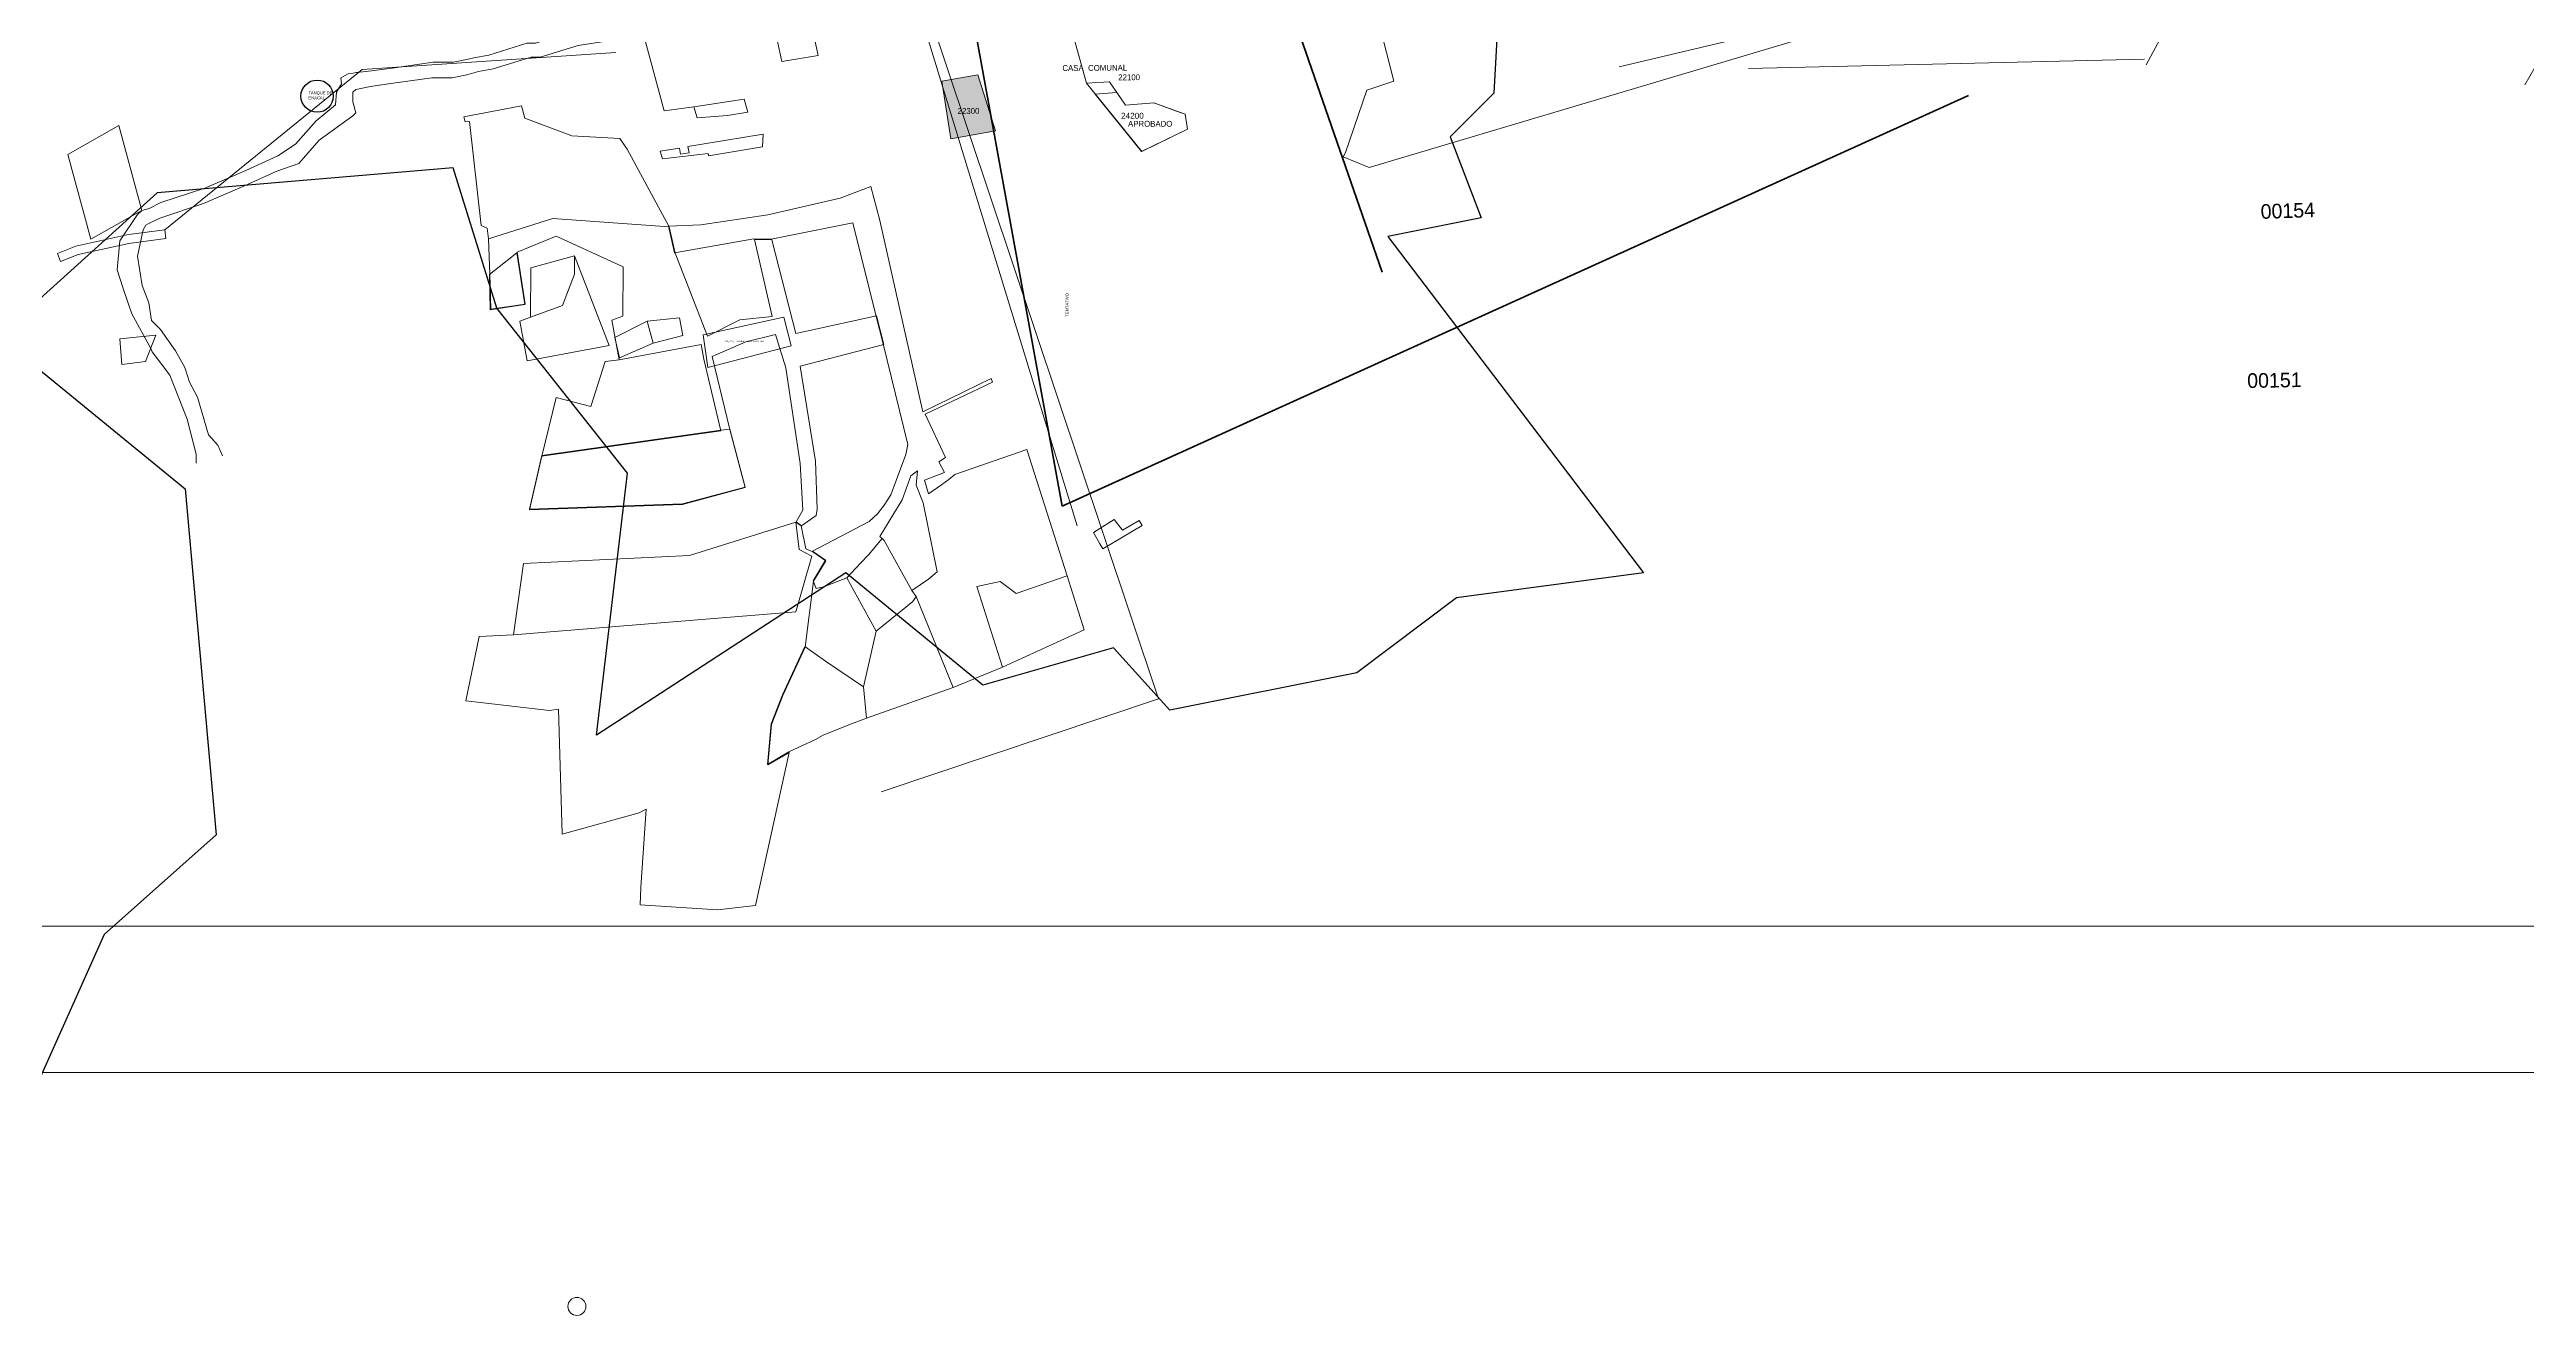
# Model space of a CAD drawing. Header units: inches. Extents: x 610851 to 630254, y 1234683 to 1264905.
# Drawn here: x 623115 to 623961, y 1243569 to 1244002 of the extents above; entities that cross this region are included whole.
import ezdxf
from ezdxf.enums import TextEntityAlignment as Align

# ---------------------------------------------------------------- set-up
doc = ezdxf.new("R2010")
doc.units = ezdxf.units.IN
doc.header["$MEASUREMENT"] = 0
for name, color, linetype, lineweight in [('Areas Administrativas', 7, 'Continuous', 0), ('CONTORNOLevel 61', 7, 'Continuous', 0), ('LAYER000', 7, 'Continuous', 0), ('Level 2', 7, 'Continuous', 0), ('Level 20', 7, 'Continuous', 0), ('Level 49', 7, 'Continuous', 0), ('Level 50', 7, 'Continuous', 0), ('Level 51', 7, 'Continuous', 0), ('Level 7', 7, 'Continuous', 0), ('mon proposed', 3, 'Continuous', 0), ('Tracks', 3, 'Continuous', 0)]:
    doc.layers.add(name, color=color, linetype=linetype, lineweight=lineweight)
doc.styles.add('Engineering', font='dgn003.shx', dxfattribs={"height": 0.1524})
doc.styles.get("Standard").update_dxf_attribs({"font": 'arial.ttf'})
doc.styles.add('Styledgn003', font='dgn003.shx')
doc.styles.add('Styledgn032', font='dgn032.shx')

msp = doc.modelspace()

# ---------------------------------------------------------------- hatches: boundary and pattern name
at = {"layer": 'Level 2', "linetype": 'Continuous'}
msp.add_hatch(color=6, dxfattribs=at).paths.add_polyline_path([(623438.03463, 1243973.77458), (623432.0492, 1243992.858), (623419.7276, 1243990.75346), (623422.787, 1243970.9888)])
msp.add_hatch(color=6, dxfattribs=at).paths.add_polyline_path([(623438.03463, 1243973.77458), (623432.0492, 1243992.858), (623419.7276, 1243990.75346), (623422.787, 1243970.9888)])
msp.add_hatch(color=6, dxfattribs=at).paths.add_polyline_path([(623438.03463, 1243973.77458), (623432.0492, 1243992.858), (623419.7276, 1243990.75346), (623422.787, 1243970.9888)])

# ---------------------------------------------------------------- linework, layer by layer
at = {"layer": 'Areas Administrativas', "color": 6, "linetype": 'Continuous', "lineweight": 30, "flags": 128}
msp.add_lwpolyline([(623612.61724, 1244063.33316), (623608.35743, 1243986.65653), (623593.44809, 1243971.74718), (623604.09762, 1243944.0584), (623572.14902, 1243937.66868), (623659.47518, 1243822.65374), (623595.57799, 1243814.13411), (623561.49949, 1243788.57523), (623497.6023, 1243775.7958), (623478.43314, 1243797.09486), (623433.70511, 1243784.31542), (623386.84717, 1243822.65374), (623301.65091, 1243767.27617), (623312.30044, 1243856.73224), (623267.57241, 1243913.17476), (623252.66306, 1243961.09765), (623151.49251, 1243952.57803), (623097.1799, 1243903.59018), (623161.07709, 1243851.40747), (623171.72662, 1243733.19767), (623133.38831, 1243699.11917), (623106.76448, 1243639.48179)], dxfattribs=at)
at = {"layer": 'CONTORNOLevel 61', "color": 3, "linetype": 'Continuous', "lineweight": 40, "flags": 128}
msp.add_lwpolyline([(623570.15363, 1243925.40986), (623542.16944, 1244006.25312), (623595.02849, 1244048.22941), (623646.49183, 1244065.03491), (623672.76239, 1244110.41652), (623660.12543, 1244191.24297), (623668.87571, 1244209.91591), (623688.30919, 1244225.46269), (623676.6491, 1244261.99762), (623696.08258, 1244290.75916), (623898.96805, 1244349.05956), (623908.29613, 1244422.90676), (623917.62421, 1244496.75396), (623965.04188, 1244531.7342)], dxfattribs=at)
at = {"layer": 'Level 2', "color": 1, "linetype": 'Continuous', "lineweight": 0, "flags": 128}
msp.add_lwpolyline([(623845.43247, 1244044.62226), (623851.41436, 1244053.63832), (623862.5801, 1244122.73636), (623828.44253, 1244115.87004), (623790.21584, 1244107.85956), (623751.84561, 1244100.17731), (623682.75337, 1244086.06676), (623651.0492, 1244079.79889), (623646.51867, 1244057.38545), (623620.25237, 1244045.96852), (623603.68451, 1244038.77098), (623583.14536, 1244030.24903), (623567.19038, 1244024.56074), (623563.3667, 1244023.08019), (623570.42823, 1244005.46793), (623574.24062, 1243990.70787), (623565.0171, 1243987.60846), (623557.6298, 1243966.31981), (623556.86563, 1243964.88808), (623565.75376, 1243961.25451), (623845.43247, 1244044.62226)], dxfattribs=at)
msp.add_lwpolyline([(623845.43247, 1244044.62226), (623851.41436, 1244053.63832), (623862.5801, 1244122.73636), (623828.44253, 1244115.87004), (623790.21584, 1244107.85956), (623751.84561, 1244100.17731), (623682.75337, 1244086.06676), (623651.0492, 1244079.79889), (623646.51867, 1244057.38545), (623620.25237, 1244045.96852), (623603.68451, 1244038.77098), (623583.14536, 1244030.24903), (623567.19038, 1244024.56074), (623563.3667, 1244023.08019), (623570.42823, 1244005.46793), (623574.24062, 1243990.70787), (623565.0171, 1243987.60846), (623557.6298, 1243966.31981), (623556.86563, 1243964.88808), (623565.75376, 1243961.25451), (623845.43247, 1244044.62226)], dxfattribs=at)
msp.add_lwpolyline([(623845.43247, 1244044.62226), (623851.41436, 1244053.63832), (623862.5801, 1244122.73636), (623828.44253, 1244115.87004), (623790.21584, 1244107.85956), (623751.84561, 1244100.17731), (623682.75337, 1244086.06676), (623651.0492, 1244079.79889), (623646.51867, 1244057.38545), (623620.25237, 1244045.96852), (623603.68451, 1244038.77098), (623583.14536, 1244030.24903), (623567.19038, 1244024.56074), (623563.3667, 1244023.08019), (623570.42823, 1244005.46793), (623574.24062, 1243990.70787), (623565.0171, 1243987.60846), (623557.6298, 1243966.31981), (623556.86563, 1243964.88808), (623565.75376, 1243961.25451), (623845.43247, 1244044.62226)], dxfattribs=at)
at = {"layer": 'Level 2', "color": 6, "linetype": 'Continuous', "lineweight": 0, "flags": 128}
for points in [[(623831.37958, 1243996.3172), (623844.44858, 1244020.6332), (623849.59658, 1244027.5552), (623845.09158, 1244041.6072), (623651.25158, 1243995.6082)], [(623831.37958, 1243996.3172), (623844.44858, 1244020.6332), (623849.59658, 1244027.5552), (623845.09158, 1244041.6072), (623651.25158, 1243995.6082)], [(623831.37958, 1243996.3172), (623844.44858, 1244020.6332), (623849.59658, 1244027.5552), (623845.09158, 1244041.6072), (623651.25158, 1243995.6082)], [(623695.38958, 1243995.0232), (623830.72675, 1243998.21244)], [(623695.38958, 1243995.0232), (623830.72675, 1243998.21244)], [(623695.38958, 1243995.0232), (623830.72675, 1243998.21244)], [(623438.03463, 1243973.77458), (623432.0492, 1243992.858), (623419.7276, 1243990.75346), (623422.787, 1243970.9888), (623438.03463, 1243973.77458)], [(623438.03463, 1243973.77458), (623432.0492, 1243992.858), (623419.7276, 1243990.75346), (623422.787, 1243970.9888), (623438.03463, 1243973.77458)], [(623438.03463, 1243973.77458), (623432.0492, 1243992.858), (623419.7276, 1243990.75346), (623422.787, 1243970.9888), (623438.03463, 1243973.77458)], [(623469.17618, 1243990.04593), (623488.01208, 1243966.69623), (623503.62908, 1243974.36903), (623502.92748, 1243979.42063), (623492.12108, 1243983.35383), (623482.50168, 1243982.56673), (623477.06438, 1243990.47853), (623469.17618, 1243990.04593)], [(623469.17618, 1243990.04593), (623488.01208, 1243966.69623), (623503.62908, 1243974.36903), (623502.92748, 1243979.42063), (623492.12108, 1243983.35383), (623482.50168, 1243982.56673), (623477.06438, 1243990.47853), (623469.17618, 1243990.04593)], [(623469.17618, 1243990.04593), (623488.01208, 1243966.69623), (623503.62908, 1243974.36903), (623502.92748, 1243979.42063), (623492.12108, 1243983.35383), (623482.50168, 1243982.56673), (623477.06438, 1243990.47853), (623469.17618, 1243990.04593)]]:
    msp.add_lwpolyline(points, dxfattribs=at)
at = {"layer": 'Level 20', "color": 2, "linetype": 'Continuous', "lineweight": 0}
msp.add_line((623960.76782, 1243989.47648), (623964.1092, 1243995.3988), dxfattribs=at)
msp.add_line((623960.76782, 1243989.47648), (623964.1092, 1243995.3988), dxfattribs=at)
msp.add_line((623960.76782, 1243989.47648), (623964.1092, 1243995.3988), dxfattribs=at)
at = {"layer": 'Level 20', "color": 2, "linetype": 'Continuous', "lineweight": 0, "flags": 128}
for points in [[(623276.03371, 1243982.28092), (623256.30171, 1243978.50592), (623256.78171, 1243976.83692), (623258.28271, 1243976.93292), (623262.28671, 1243941.45092), (623264.36671, 1243940.53192), (623264.79571, 1243936.82492), (623265.24171, 1243924.76592), (623265.51571, 1243912.75192), (623277.30671, 1243914.53692), (623274.60671, 1243932.24092), (623287.93771, 1243937.72892), (623310.79971, 1243927.27192), (623310.66371, 1243910.36792), (623306.97871, 1243909.04492), (623309.46471, 1243895.49692), (623304.63971, 1243894.90892), (623299.74571, 1243879.52792), (623287.91471, 1243882.61492), (623283.00971, 1243862.60292), (623278.83071, 1243844.28292), (623331.02571, 1243846.09892), (623352.51671, 1243851.86092), (623347.22371, 1243871.66792), (623341.22471, 1243896.63792), (623352.67471, 1243901.62992), (623362.88671, 1243904.17492), (623366.44971, 1243892.72692), (623371.26971, 1243860.02092), (623372.22471, 1243844.07592), (623369.96971, 1243840.07592), (623371.70271, 1243838.74292), (623376.78971, 1243842.28092), (623377.13271, 1243844.46392), (623376.54871, 1243860.84592), (623371.34771, 1243893.36492), (623399.86971, 1243900.75092), (623397.34971, 1243910.53792), (623369.76971, 1243904.51092), (623361.62871, 1243936.53992), (623355.67971, 1243936.62592), (623361.73171, 1243910.25192), (623350.66271, 1243909.14592), (623339.58171, 1243903.58492), (623328.60871, 1243931.89192), (623326.52271, 1243940.98092), (623312.12871, 1243967.53292), (623309.70971, 1243971.13292), (623293.25871, 1243972.00892), (623277.18171, 1243978.06792), (623276.03371, 1243982.28092), (623276.03371, 1243982.28092)], [(623312.12871, 1243967.53292), (623309.70971, 1243971.13292), (623293.25871, 1243972.00892), (623277.18071, 1243978.07292), (623276.03371, 1243982.28092), (623256.30171, 1243978.50592), (623256.78171, 1243976.83692), (623258.28271, 1243976.93292), (623262.28671, 1243941.45092), (623264.36671, 1243940.53192), (623264.78971, 1243936.82892), (623286.76971, 1243943.73292), (623326.52271, 1243940.98092), (623312.12871, 1243967.53292)], [(623276.03371, 1243982.28092), (623256.30171, 1243978.50592), (623256.78171, 1243976.83692), (623258.28271, 1243976.93292), (623262.28671, 1243941.45092), (623264.36671, 1243940.53192), (623264.79571, 1243936.82492), (623265.24171, 1243924.76592), (623265.51571, 1243912.75192), (623277.30671, 1243914.53692), (623274.60671, 1243932.24092), (623287.93771, 1243937.72892), (623310.79971, 1243927.27192), (623310.66371, 1243910.36792), (623306.97871, 1243909.04492), (623309.46471, 1243895.49692), (623304.63971, 1243894.90892), (623299.74571, 1243879.52792), (623287.91471, 1243882.61492), (623283.00971, 1243862.60292), (623278.83071, 1243844.28292), (623331.02571, 1243846.09892), (623352.51671, 1243851.86092), (623347.22371, 1243871.66792), (623341.22471, 1243896.63792), (623352.67471, 1243901.62992), (623362.88671, 1243904.17492), (623366.44971, 1243892.72692), (623371.26971, 1243860.02092), (623372.22471, 1243844.07592), (623369.96971, 1243840.07592), (623371.70271, 1243838.74292), (623376.78971, 1243842.28092), (623377.13271, 1243844.46392), (623376.54871, 1243860.84592), (623371.34771, 1243893.36492), (623399.86971, 1243900.75092), (623397.34971, 1243910.53792), (623369.76971, 1243904.51092), (623361.62871, 1243936.53992), (623355.67971, 1243936.62592), (623361.73171, 1243910.25192), (623350.66271, 1243909.14592), (623339.58171, 1243903.58492), (623328.60871, 1243931.89192), (623326.52271, 1243940.98092), (623312.12871, 1243967.53292), (623309.70971, 1243971.13292), (623293.25871, 1243972.00892), (623277.18171, 1243978.06792), (623276.03371, 1243982.28092), (623276.03371, 1243982.28092)], [(623312.12871, 1243967.53292), (623309.70971, 1243971.13292), (623293.25871, 1243972.00892), (623277.18071, 1243978.07292), (623276.03371, 1243982.28092), (623256.30171, 1243978.50592), (623256.78171, 1243976.83692), (623258.28271, 1243976.93292), (623262.28671, 1243941.45092), (623264.36671, 1243940.53192), (623264.78971, 1243936.82892), (623286.76971, 1243943.73292), (623326.52271, 1243940.98092), (623312.12871, 1243967.53292)], [(623276.03371, 1243982.28092), (623256.30171, 1243978.50592), (623256.78171, 1243976.83692), (623258.28271, 1243976.93292), (623262.28671, 1243941.45092), (623264.36671, 1243940.53192), (623264.79571, 1243936.82492), (623265.24171, 1243924.76592), (623265.51571, 1243912.75192), (623277.30671, 1243914.53692), (623274.60671, 1243932.24092), (623287.93771, 1243937.72892), (623310.79971, 1243927.27192), (623310.66371, 1243910.36792), (623306.97871, 1243909.04492), (623309.46471, 1243895.49692), (623304.63971, 1243894.90892), (623299.74571, 1243879.52792), (623287.91471, 1243882.61492), (623283.00971, 1243862.60292), (623278.83071, 1243844.28292), (623331.02571, 1243846.09892), (623352.51671, 1243851.86092), (623347.22371, 1243871.66792), (623341.22471, 1243896.63792), (623352.67471, 1243901.62992), (623362.88671, 1243904.17492), (623366.44971, 1243892.72692), (623371.26971, 1243860.02092), (623372.22471, 1243844.07592), (623369.96971, 1243840.07592), (623371.70271, 1243838.74292), (623376.78971, 1243842.28092), (623377.13271, 1243844.46392), (623376.54871, 1243860.84592), (623371.34771, 1243893.36492), (623399.86971, 1243900.75092), (623397.34971, 1243910.53792), (623369.76971, 1243904.51092), (623361.62871, 1243936.53992), (623355.67971, 1243936.62592), (623361.73171, 1243910.25192), (623350.66271, 1243909.14592), (623339.58171, 1243903.58492), (623328.60871, 1243931.89192), (623326.52271, 1243940.98092), (623312.12871, 1243967.53292), (623309.70971, 1243971.13292), (623293.25871, 1243972.00892), (623277.18171, 1243978.06792), (623276.03371, 1243982.28092), (623276.03371, 1243982.28092)], [(623312.12871, 1243967.53292), (623309.70971, 1243971.13292), (623293.25871, 1243972.00892), (623277.18071, 1243978.07292), (623276.03371, 1243982.28092), (623256.30171, 1243978.50592), (623256.78171, 1243976.83692), (623258.28271, 1243976.93292), (623262.28671, 1243941.45092), (623264.36671, 1243940.53192), (623264.78971, 1243936.82892), (623286.76971, 1243943.73292), (623326.52271, 1243940.98092), (623312.12871, 1243967.53292)], [(623472.16252, 1243986.33196), (623479.54874, 1243986.84943), (623482.49374, 1243982.56381), (623492.11314, 1243983.35029), (623501.13395, 1243980.06645), (623502.91939, 1243979.41658), (623503.62071, 1243974.36492), (623488.00321, 1243966.69299), (623472.16252, 1243986.33196)], [(623128.8423, 1243936.68536), (623140.3695, 1243943.22286), (623146.241, 1243946.55276), (623138.4129, 1243975.54906), (623121.0141, 1243965.64766), (623128.8423, 1243936.68536)], [(623440.49371, 1243790.50792), (623468.39371, 1243803.24492), (623462.54771, 1243821.63392), (623448.74171, 1243864.81192), (623424.14771, 1243856.30892), (623422.13471, 1243854.58592), (623419.60371, 1243852.81692), (623415.14371, 1243849.69992), (623413.75371, 1243854.39592), (623420.57871, 1243857.03692), (623418.72171, 1243860.62492), (623420.93471, 1243862.06692), (623413.97071, 1243876.87992), (623437.00271, 1243887.90492), (623436.52271, 1243889.10092), (623413.18971, 1243877.76792), (623398.53471, 1243943.05792), (623395.49071, 1243954.68592), (623384.98371, 1243950.75892), (623360.26871, 1243945.06692), (623337.38371, 1243941.59992), (623326.30071, 1243941.16292), (623328.38671, 1243932.07392), (623355.45771, 1243936.80792), (623361.40671, 1243936.72192), (623389.34971, 1243942.28092), (623397.12771, 1243910.71992), (623399.64771, 1243900.93292), (623408.05671, 1243866.52392), (623407.41171, 1243863.09692), (623402.30671, 1243849.39192), (623400.04471, 1243845.85992), (623397.73571, 1243842.89292), (623394.84171, 1243840.28792), (623375.56171, 1243830.12192), (623379.96971, 1243826.99492), (623375.72571, 1243820.00192), (623376.77171, 1243817.38292), (623379.25171, 1243817.88292), (623387.28271, 1243821.04192), (623397.28971, 1243802.77292), (623392.91871, 1243783.78892), (623379.90071, 1243792.53092), (623372.88671, 1243797.50392), (623365.27371, 1243780.95692), (623361.35371, 1243771.07692), (623360.15671, 1243757.21892), (623367.42771, 1243761.49492), (623376.58971, 1243765.69992), (623379.19771, 1243767.20992), (623387.95171, 1243770.73892), (623393.98671, 1243773.05192), (623423.54171, 1243783.52792), (623440.49371, 1243790.50792), (623440.49371, 1243790.50792)], [(623440.49371, 1243790.50792), (623468.39371, 1243803.24492), (623462.54771, 1243821.63392), (623448.74171, 1243864.81192), (623424.14771, 1243856.30892), (623422.13471, 1243854.58592), (623419.60371, 1243852.81692), (623415.14371, 1243849.69992), (623413.75371, 1243854.39592), (623420.57871, 1243857.03692), (623418.72171, 1243860.62492), (623420.93471, 1243862.06692), (623413.97071, 1243876.87992), (623437.00271, 1243887.90492), (623436.52271, 1243889.10092), (623413.18971, 1243877.76792), (623398.53471, 1243943.05792), (623395.49071, 1243954.68592), (623384.98371, 1243950.75892), (623360.26871, 1243945.06692), (623337.38371, 1243941.59992), (623326.30071, 1243941.16292), (623328.38671, 1243932.07392), (623355.45771, 1243936.80792), (623361.40671, 1243936.72192), (623389.34971, 1243942.28092), (623397.12771, 1243910.71992), (623399.64771, 1243900.93292), (623408.05671, 1243866.52392), (623407.41171, 1243863.09692), (623402.30671, 1243849.39192), (623400.04471, 1243845.85992), (623397.73571, 1243842.89292), (623394.84171, 1243840.28792), (623375.56171, 1243830.12192), (623379.96971, 1243826.99492), (623375.72571, 1243820.00192), (623376.77171, 1243817.38292), (623379.25171, 1243817.88292), (623387.28271, 1243821.04192), (623397.28971, 1243802.77292), (623392.91871, 1243783.78892), (623379.90071, 1243792.53092), (623372.88671, 1243797.50392), (623365.27371, 1243780.95692), (623361.35371, 1243771.07692), (623360.15671, 1243757.21892), (623367.42771, 1243761.49492), (623376.58971, 1243765.69992), (623379.19771, 1243767.20992), (623387.95171, 1243770.73892), (623393.98671, 1243773.05192), (623423.54171, 1243783.52792), (623440.49371, 1243790.50792), (623440.49371, 1243790.50792)], [(623440.49371, 1243790.50792), (623468.39371, 1243803.24492), (623462.54771, 1243821.63392), (623448.74171, 1243864.81192), (623424.14771, 1243856.30892), (623422.13471, 1243854.58592), (623419.60371, 1243852.81692), (623415.14371, 1243849.69992), (623413.75371, 1243854.39592), (623420.57871, 1243857.03692), (623418.72171, 1243860.62492), (623420.93471, 1243862.06692), (623413.97071, 1243876.87992), (623437.00271, 1243887.90492), (623436.52271, 1243889.10092), (623413.18971, 1243877.76792), (623398.53471, 1243943.05792), (623395.49071, 1243954.68592), (623384.98371, 1243950.75892), (623360.26871, 1243945.06692), (623337.38371, 1243941.59992), (623326.30071, 1243941.16292), (623328.38671, 1243932.07392), (623355.45771, 1243936.80792), (623361.40671, 1243936.72192), (623389.34971, 1243942.28092), (623397.12771, 1243910.71992), (623399.64771, 1243900.93292), (623408.05671, 1243866.52392), (623407.41171, 1243863.09692), (623402.30671, 1243849.39192), (623400.04471, 1243845.85992), (623397.73571, 1243842.89292), (623394.84171, 1243840.28792), (623375.56171, 1243830.12192), (623379.96971, 1243826.99492), (623375.72571, 1243820.00192), (623376.77171, 1243817.38292), (623379.25171, 1243817.88292), (623387.28271, 1243821.04192), (623397.28971, 1243802.77292), (623392.91871, 1243783.78892), (623379.90071, 1243792.53092), (623372.88671, 1243797.50392), (623365.27371, 1243780.95692), (623361.35371, 1243771.07692), (623360.15671, 1243757.21892), (623367.42771, 1243761.49492), (623376.58971, 1243765.69992), (623379.19771, 1243767.20992), (623387.95171, 1243770.73892), (623393.98671, 1243773.05192), (623423.54171, 1243783.52792), (623440.49371, 1243790.50792), (623440.49371, 1243790.50792)], [(623265.38171, 1243912.61792), (623277.17071, 1243914.40292), (623274.47071, 1243932.10692), (623265.09971, 1243924.63592), (623265.37971, 1243912.61792)], [(623265.38171, 1243912.61792), (623277.17071, 1243914.40292), (623274.47071, 1243932.10692), (623265.09971, 1243924.63592), (623265.37971, 1243912.61792)], [(623265.38171, 1243912.61792), (623277.17071, 1243914.40292), (623274.47071, 1243932.10692), (623265.09971, 1243924.63592), (623265.37971, 1243912.61792)], [(623275.47386, 1243908.74267), (623277.95986, 1243895.19467), (623306.00086, 1243900.37767), (623294.18386, 1243931.03967), (623294.21686, 1243924.81967), (623290.04486, 1243914.07067), (623279.15886, 1243910.06567), (623275.47386, 1243908.74267)], [(623275.47386, 1243908.74267), (623277.95986, 1243895.19467), (623306.00086, 1243900.37767), (623294.18386, 1243931.03967), (623294.21686, 1243924.81967), (623290.04486, 1243914.07067), (623279.15886, 1243910.06567), (623275.47386, 1243908.74267)], [(623275.47386, 1243908.74267), (623277.95986, 1243895.19467), (623306.00086, 1243900.37767), (623294.18386, 1243931.03967), (623294.21686, 1243924.81967), (623290.04486, 1243914.07067), (623279.15886, 1243910.06567), (623275.47386, 1243908.74267)], [(623279.29486, 1243926.96967), (623279.15886, 1243910.06567), (623290.04486, 1243914.07067), (623294.21686, 1243924.81967), (623294.18386, 1243931.03967), (623279.29486, 1243926.96967)], [(623279.29486, 1243926.96967), (623279.15886, 1243910.06567), (623290.04486, 1243914.07067), (623294.21686, 1243924.81967), (623294.18386, 1243931.03967), (623279.29486, 1243926.96967)], [(623279.29486, 1243926.96967), (623279.15886, 1243910.06567), (623290.04486, 1243914.07067), (623294.21686, 1243924.81967), (623294.18386, 1243931.03967), (623279.29486, 1243926.96967)], [(623309.57486, 1243896.20367), (623321.02486, 1243901.19667), (623319.01286, 1243908.71267), (623307.93186, 1243903.15067), (623309.57486, 1243896.20367)], [(623309.57486, 1243896.20367), (623321.02486, 1243901.19667), (623319.01286, 1243908.71267), (623307.93186, 1243903.15067), (623309.57486, 1243896.20367)], [(623309.57486, 1243896.20367), (623321.02486, 1243901.19667), (623319.01286, 1243908.71267), (623307.93186, 1243903.15067), (623309.57486, 1243896.20367)], [(623319.00286, 1243908.74067), (623330.07186, 1243909.84667), (623331.22686, 1243903.76967), (623321.01486, 1243901.22467), (623319.00286, 1243908.74067)], [(623319.00286, 1243908.74067), (623330.07186, 1243909.84667), (623331.22686, 1243903.76967), (623321.01486, 1243901.22467), (623319.00286, 1243908.74067)], [(623319.00286, 1243908.74067), (623330.07186, 1243909.84667), (623331.22686, 1243903.76967), (623321.01486, 1243901.22467), (623319.00286, 1243908.74067)], [(623365.72786, 1243910.07767), (623338.14786, 1243904.05067), (623339.72586, 1243892.90467), (623368.24786, 1243900.29067), (623365.72786, 1243910.07767)], [(623365.72786, 1243910.07767), (623338.14786, 1243904.05067), (623339.72586, 1243892.90467), (623368.24786, 1243900.29067), (623365.72786, 1243910.07767)], [(623365.72786, 1243910.07767), (623338.14786, 1243904.05067), (623339.72586, 1243892.90467), (623368.24786, 1243900.29067), (623365.72786, 1243910.07767)], [(623138.78405, 1243902.60964), (623151.11825, 1243903.88874), (623147.54005, 1243894.94414), (623139.45515, 1243893.91554), (623138.78405, 1243902.60964)], [(623138.78405, 1243902.60964), (623151.11825, 1243903.88874), (623147.54005, 1243894.94414), (623139.45515, 1243893.91554), (623138.78405, 1243902.60964)], [(623138.78405, 1243902.60964), (623151.11825, 1243903.88874), (623147.54005, 1243894.94414), (623139.45515, 1243893.91554), (623138.78405, 1243902.60964)], [(623138.78405, 1243902.60964), (623151.11825, 1243903.88874), (623147.54005, 1243894.94414), (623139.45515, 1243893.91554), (623138.78405, 1243902.60964)], [(623138.78405, 1243902.60964), (623151.11825, 1243903.88874), (623147.54005, 1243894.94414), (623139.45515, 1243893.91554), (623138.78405, 1243902.60964)], [(623138.78405, 1243902.60964), (623151.11825, 1243903.88874), (623147.54005, 1243894.94414), (623139.45515, 1243893.91554), (623138.78405, 1243902.60964)], [(623304.63971, 1243894.90892), (623299.74571, 1243879.52792), (623287.91471, 1243882.61492), (623283.00871, 1243862.60792), (623344.20571, 1243871.27992), (623338.36171, 1243895.69692), (623337.50571, 1243900.67992), (623309.46371, 1243895.50192), (623304.63971, 1243894.90892)], [(623304.63971, 1243894.90892), (623299.74571, 1243879.52792), (623287.91471, 1243882.61492), (623283.00871, 1243862.60792), (623344.20571, 1243871.27992), (623338.36171, 1243895.69692), (623337.50571, 1243900.67992), (623309.46371, 1243895.50192), (623304.63971, 1243894.90892)], [(623304.63971, 1243894.90892), (623299.74571, 1243879.52792), (623287.91471, 1243882.61492), (623283.00871, 1243862.60792), (623344.20571, 1243871.27992), (623338.36171, 1243895.69692), (623337.50571, 1243900.67992), (623309.46371, 1243895.50192), (623304.63971, 1243894.90892)], [(623278.82871, 1243844.43592), (623331.02471, 1243846.24692), (623352.51571, 1243852.00892), (623347.22271, 1243871.81592), (623344.20471, 1243871.42792), (623283.00771, 1243862.75592), (623278.82871, 1243844.43592)], [(623278.82871, 1243844.43592), (623331.02471, 1243846.24692), (623352.51571, 1243852.00892), (623347.22271, 1243871.81592), (623344.20471, 1243871.42792), (623283.00771, 1243862.75592), (623278.82871, 1243844.43592)], [(623278.82871, 1243844.43592), (623331.02471, 1243846.24692), (623352.51571, 1243852.00892), (623347.22271, 1243871.81592), (623344.20471, 1243871.42792), (623283.00771, 1243862.75592), (623278.82871, 1243844.43592)], [(623415.11971, 1243820.57192), (623418.15671, 1243823.05792), (623413.31671, 1243846.57692), (623410.93871, 1243852.65792), (623411.39771, 1243857.52892), (623409.17371, 1243855.86092), (623406.17171, 1243847.67992), (623398.56171, 1243835.13992), (623399.27171, 1243834.47792), (623400.04771, 1243833.75692), (623409.43971, 1243816.64892), (623415.11971, 1243820.57192)], [(623415.11971, 1243820.57192), (623418.15671, 1243823.05792), (623413.31671, 1243846.57692), (623410.93871, 1243852.65792), (623411.39771, 1243857.52892), (623409.17371, 1243855.86092), (623406.17171, 1243847.67992), (623398.56171, 1243835.13992), (623399.27171, 1243834.47792), (623400.04771, 1243833.75692), (623409.43971, 1243816.64892), (623415.11971, 1243820.57192)], [(623415.11971, 1243820.57192), (623418.15671, 1243823.05792), (623413.31671, 1243846.57692), (623410.93871, 1243852.65792), (623411.39771, 1243857.52892), (623409.17371, 1243855.86092), (623406.17171, 1243847.67992), (623398.56171, 1243835.13992), (623399.27171, 1243834.47792), (623400.04771, 1243833.75692), (623409.43971, 1243816.64892), (623415.11971, 1243820.57192)], [(623333.45071, 1243828.67392), (623276.75271, 1243825.87692), (623273.32971, 1243801.55192), (623261.56171, 1243800.99192), (623257.03871, 1243778.97692), (623285.56771, 1243775.60592), (623288.72371, 1243776.06292), (623289.90871, 1243733.37292), (623316.26671, 1243740.65392), (623318.61271, 1243741.97192), (623316.89171, 1243715.22892), (623316.63771, 1243709.19092), (623342.99171, 1243707.54592), (623356.00871, 1243709.04592), (623367.53171, 1243761.30292), (623360.26071, 1243757.02692), (623361.45771, 1243770.88492), (623365.37771, 1243780.76492), (623372.99071, 1243797.31192), (623375.82971, 1243819.80992), (623380.07371, 1243826.80292), (623375.66571, 1243829.92992), (623373.22771, 1243830.88792), (623371.58471, 1243838.73292), (623369.85171, 1243840.06592), (623333.45071, 1243828.67392)], [(623333.45071, 1243828.67392), (623276.75271, 1243825.87692), (623273.32971, 1243801.55192), (623261.56171, 1243800.99192), (623257.03871, 1243778.97692), (623285.56771, 1243775.60592), (623288.72371, 1243776.06292), (623289.90871, 1243733.37292), (623316.26671, 1243740.65392), (623318.61271, 1243741.97192), (623316.89171, 1243715.22892), (623316.63771, 1243709.19092), (623342.99171, 1243707.54592), (623356.00871, 1243709.04592), (623367.53171, 1243761.30292), (623360.26071, 1243757.02692), (623361.45771, 1243770.88492), (623365.37771, 1243780.76492), (623372.99071, 1243797.31192), (623375.82971, 1243819.80992), (623380.07371, 1243826.80292), (623375.66571, 1243829.92992), (623373.22771, 1243830.88792), (623371.58471, 1243838.73292), (623369.85171, 1243840.06592), (623333.45071, 1243828.67392)], [(623333.45071, 1243828.67392), (623276.75271, 1243825.87692), (623273.32971, 1243801.55192), (623261.56171, 1243800.99192), (623257.03871, 1243778.97692), (623285.56771, 1243775.60592), (623288.72371, 1243776.06292), (623289.90871, 1243733.37292), (623316.26671, 1243740.65392), (623318.61271, 1243741.97192), (623316.89171, 1243715.22892), (623316.63771, 1243709.19092), (623342.99171, 1243707.54592), (623356.00871, 1243709.04592), (623367.53171, 1243761.30292), (623360.26071, 1243757.02692), (623361.45771, 1243770.88492), (623365.37771, 1243780.76492), (623372.99071, 1243797.31192), (623375.82971, 1243819.80992), (623380.07371, 1243826.80292), (623375.66571, 1243829.92992), (623373.22771, 1243830.88792), (623371.58471, 1243838.73292), (623369.85171, 1243840.06592), (623333.45071, 1243828.67392)], [(623370.92371, 1243830.68692), (623375.31371, 1243828.42492), (623369.80571, 1243809.42392), (623273.33071, 1243801.55192), (623276.75371, 1243825.87692), (623333.45071, 1243828.67392), (623369.85271, 1243840.06592), (623370.92371, 1243830.68692)], [(623370.92371, 1243830.68692), (623375.31371, 1243828.42492), (623369.80571, 1243809.42392), (623273.33071, 1243801.55192), (623276.75371, 1243825.87692), (623333.45071, 1243828.67392), (623369.85271, 1243840.06592), (623370.92371, 1243830.68692)], [(623370.92371, 1243830.68692), (623375.31371, 1243828.42492), (623369.80571, 1243809.42392), (623273.33071, 1243801.55192), (623276.75371, 1243825.87692), (623333.45071, 1243828.67392), (623369.85271, 1243840.06592), (623370.92371, 1243830.68692)], [(623399.27171, 1243834.47792), (623394.60571, 1243828.88692), (623392.00571, 1243826.10092), (623387.28271, 1243821.04192), (623397.28971, 1243802.77292), (623409.83871, 1243812.94092), (623410.91271, 1243814.60392), (623409.43971, 1243816.64892), (623400.04771, 1243833.75492), (623399.27171, 1243834.47792)], [(623399.27171, 1243834.47792), (623394.60571, 1243828.88692), (623392.00571, 1243826.10092), (623387.28271, 1243821.04192), (623397.28971, 1243802.77292), (623409.83871, 1243812.94092), (623410.91271, 1243814.60392), (623409.43971, 1243816.64892), (623400.04771, 1243833.75492), (623399.27171, 1243834.47792)], [(623399.27171, 1243834.47792), (623394.60571, 1243828.88692), (623392.00571, 1243826.10092), (623387.28271, 1243821.04192), (623397.28971, 1243802.77292), (623409.83871, 1243812.94092), (623410.91271, 1243814.60392), (623409.43971, 1243816.64892), (623400.04771, 1243833.75492), (623399.27171, 1243834.47792)], [(623468.39371, 1243803.24492), (623462.54771, 1243821.63392), (623445.17271, 1243815.58992), (623439.68171, 1243819.79192), (623431.68571, 1243818.00392), (623440.49371, 1243790.50792), (623468.39371, 1243803.24492)], [(623468.39371, 1243803.24492), (623462.54771, 1243821.63392), (623445.17271, 1243815.58992), (623439.68171, 1243819.79192), (623431.68571, 1243818.00392), (623440.49371, 1243790.50792), (623468.39371, 1243803.24492)], [(623468.39371, 1243803.24492), (623462.54771, 1243821.63392), (623445.17271, 1243815.58992), (623439.68171, 1243819.79192), (623431.68571, 1243818.00392), (623440.49371, 1243790.50792), (623468.39371, 1243803.24492)], [(623392.91871, 1243783.78892), (623397.28971, 1243802.77292), (623409.83871, 1243812.94092), (623410.91271, 1243814.61392), (623423.54171, 1243783.52792), (623393.98671, 1243773.05192), (623392.91871, 1243783.78892)], [(623392.91871, 1243783.78892), (623397.28971, 1243802.77292), (623409.83871, 1243812.94092), (623410.91271, 1243814.61392), (623423.54171, 1243783.52792), (623393.98671, 1243773.05192), (623392.91871, 1243783.78892)], [(623392.91871, 1243783.78892), (623397.28971, 1243802.77292), (623409.83871, 1243812.94092), (623410.91271, 1243814.61392), (623423.54171, 1243783.52792), (623393.98671, 1243773.05192), (623392.91871, 1243783.78892)], [(623372.88671, 1243797.50392), (623365.27371, 1243780.95692), (623361.35371, 1243771.07692), (623360.15671, 1243757.21892), (623367.42771, 1243761.49492), (623376.58971, 1243765.69992), (623379.19771, 1243767.20992), (623387.95171, 1243770.73892), (623393.98671, 1243773.05192), (623392.91871, 1243783.78892), (623379.90071, 1243792.53092), (623372.88671, 1243797.50392)], [(623372.88671, 1243797.50392), (623365.27371, 1243780.95692), (623361.35371, 1243771.07692), (623360.15671, 1243757.21892), (623367.42771, 1243761.49492), (623376.58971, 1243765.69992), (623379.19771, 1243767.20992), (623387.95171, 1243770.73892), (623393.98671, 1243773.05192), (623392.91871, 1243783.78892), (623379.90071, 1243792.53092), (623372.88671, 1243797.50392)], [(623372.88671, 1243797.50392), (623365.27371, 1243780.95692), (623361.35371, 1243771.07692), (623360.15671, 1243757.21892), (623367.42771, 1243761.49492), (623376.58971, 1243765.69992), (623379.19771, 1243767.20992), (623387.95171, 1243770.73892), (623393.98671, 1243773.05192), (623392.91871, 1243783.78892), (623379.90071, 1243792.53092), (623372.88671, 1243797.50392)]]:
    msp.add_lwpolyline(points, dxfattribs=at)
at = {"layer": 'Level 20', "color": 2, "lineweight": 0, "flags": 128}
msp.add_lwpolyline([(623358.69682, 1243972.58609), (623339.14882, 1243969.43709), (623332.93822, 1243968.37959), (623333.37552, 1243966.27459), (623330.43782, 1243965.77439), (623330.00052, 1243967.87939), (623323.46452, 1243966.76659), (623324.26452, 1243964.20879), (623339.84742, 1243965.95069), (623339.99282, 1243965.22509), (623358.36582, 1243968.24909), (623358.69682, 1243972.58609)], dxfattribs=at)
msp.add_lwpolyline([(623358.69682, 1243972.58609), (623339.14882, 1243969.43709), (623332.93822, 1243968.37959), (623333.37552, 1243966.27459), (623330.43782, 1243965.77439), (623330.00052, 1243967.87939), (623323.46452, 1243966.76659), (623324.26452, 1243964.20879), (623339.84742, 1243965.95069), (623339.99282, 1243965.22509), (623358.36582, 1243968.24909), (623358.69682, 1243972.58609)], dxfattribs=at)
msp.add_lwpolyline([(623358.69682, 1243972.58609), (623339.14882, 1243969.43709), (623332.93822, 1243968.37959), (623333.37552, 1243966.27459), (623330.43782, 1243965.77439), (623330.00052, 1243967.87939), (623323.46452, 1243966.76659), (623324.26452, 1243964.20879), (623339.84742, 1243965.95069), (623339.99282, 1243965.22509), (623358.36582, 1243968.24909), (623358.69682, 1243972.58609)], dxfattribs=at)
at = {"layer": 'Level 20', "color": 2, "flags": 128}
msp.add_lwpolyline([(623154.15196, 1243939.91849), (623142.70108, 1243938.4086), (623141.17918, 1243938.20792), (623123.69858, 1243934.34622), (623117.43418, 1243931.8323), (623118.55148, 1243929.04812), (623124.58677, 1243931.4701), (623141.892, 1243935.29306), (623154.54414, 1243936.94424), (623154.15196, 1243939.91849)], dxfattribs=at)
msp.add_lwpolyline([(623154.15196, 1243939.91849), (623142.70108, 1243938.4086), (623141.17918, 1243938.20792), (623123.69858, 1243934.34622), (623117.43418, 1243931.8323), (623118.55148, 1243929.04812), (623124.58677, 1243931.4701), (623141.892, 1243935.29306), (623154.54414, 1243936.94424), (623154.15196, 1243939.91849)], dxfattribs=at)
msp.add_lwpolyline([(623154.15196, 1243939.91849), (623142.70108, 1243938.4086), (623141.17918, 1243938.20792), (623123.69858, 1243934.34622), (623117.43418, 1243931.8323), (623118.55148, 1243929.04812), (623124.58677, 1243931.4701), (623141.892, 1243935.29306), (623154.54414, 1243936.94424), (623154.15196, 1243939.91849)], dxfattribs=at)
at = {"layer": 'Level 20', "color": 4, "linetype": 'Continuous', "lineweight": 30}
msp.add_circle((623206.20076, 1243985.59887), 5.51939, dxfattribs=at)
at = {"layer": 'Level 50', "color": 3, "linetype": 'Continuous', "lineweight": 0}
for p, q in [((623316.8231, 1244010.11053), (623324.86133, 1243980.637)), ((623324.86133, 1243980.637), (623334.95087, 1243981.91375))]:
    msp.add_line(p, q, dxfattribs=at)
at = {"layer": 'Level 51', "color": 4, "linetype": 'Continuous', "lineweight": 53}
for p, q in [((623409.57348, 1244125.8456), (623460.84172, 1243845.49481)), ((623460.84172, 1243845.49481), (623770.54832, 1243985.78674))]:
    msp.add_line(p, q, dxfattribs=at)
at = {"layer": 'Level 51', "color": 7, "linetype": 'Continuous', "lineweight": 0}
msp.add_line((623379.48578, 1244120.98268), (623465.99254, 1243838.76324), dxfattribs=at)
at = {"layer": 'Level 51', "color": 3, "linetype": 'Continuous', "lineweight": 0}
msp.add_line((623456.97284, 1244033.5674), (623469.17618, 1243990.04593), dxfattribs=at)
msp.add_line((623456.97284, 1244033.5674), (623469.17618, 1243990.04593), dxfattribs=at)
msp.add_line((623456.97284, 1244033.5674), (623469.17618, 1243990.04593), dxfattribs=at)
at = {"layer": 'Level 51', "color": 4, "linetype": 'Continuous', "lineweight": 0}
for p, q in [((623308.32787, 1244000.52547), (623221.60039, 1243994.74363)), ((623308.32787, 1244000.52547), (623221.60039, 1243994.74363)), ((623308.32787, 1244000.52547), (623221.60039, 1243994.74363)), ((623221.60039, 1243994.74363), (623154.15196, 1243939.91849)), ((623221.60039, 1243994.74363), (623154.15196, 1243939.91849)), ((623221.60039, 1243994.74363), (623154.15196, 1243939.91849))]:
    msp.add_line(p, q, dxfattribs=at)
at = {"layer": 'Level 51', "color": 7, "linetype": 'Continuous', "lineweight": 0}
msp.add_circle((623295, 1243572), 3.08796, dxfattribs=at)
at = {"layer": 'Level 7', "color": 3, "linetype": 'Continuous', "lineweight": 0}
for p, q in [((623379.48578, 1244120.98268), (623474.75446, 1243836.51145)), ((623474.75446, 1243836.51145), (623493.80819, 1243779.61721)), ((623493.80819, 1243779.61721), (623398.98445, 1243747.86098))]:
    msp.add_line(p, q, dxfattribs=at)
at = {"layer": 'Level 7', "color": 7, "linetype": 'Continuous', "lineweight": 0}
for p, q in [((622899.63258, 1243701.9552), (624565.36658, 1243701.9552)), ((622899.63258, 1243701.9552), (624565.36658, 1243701.9552)), ((622899.63258, 1243701.9552), (624565.36658, 1243701.9552)), ((622899.63258, 1243651.9552), (624565.36658, 1243651.9552)), ((622899.63258, 1243651.9552), (624565.36658, 1243651.9552)), ((622899.63258, 1243651.9552), (624565.36658, 1243651.9552))]:
    msp.add_line(p, q, dxfattribs=at)
at = {"layer": 'Level 7', "color": 1, "linetype": 'Continuous', "lineweight": 0, "flags": 128}
msp.add_lwpolyline([(623373.01328, 1244019.99854), (623360.58566, 1244017.92148), (623365.01452, 1243997.39381), (623377.44214, 1243999.47088), (623373.01328, 1244019.99854)], dxfattribs=at)
at = {"layer": 'mon proposed', "color": 2, "linetype": 'Continuous', "lineweight": 0, "flags": 128}
for points in [[(623334.95087, 1243981.91375), (623352.18887, 1243984.62375), (623353.36977, 1243980.13655), (623346.40527, 1243979.04175), (623336.04187, 1243978.16975), (623334.95087, 1243981.91375)], [(623471.52064, 1243836.46685), (623473.73754, 1243832.61995), (623474.73624, 1243830.88715), (623488.19404, 1243838.88955), (623487.19464, 1243840.62195), (623481.49054, 1243837.23005), (623478.64194, 1243840.88005), (623471.52064, 1243836.46685)], [(623471.52064, 1243836.46685), (623473.73754, 1243832.61995), (623474.73624, 1243830.88715), (623488.19404, 1243838.88955), (623487.19464, 1243840.62195), (623481.49054, 1243837.23005), (623478.64194, 1243840.88005), (623471.52064, 1243836.46685)], [(623471.52064, 1243836.46685), (623473.73754, 1243832.61995), (623474.73624, 1243830.88715), (623488.19404, 1243838.88955), (623487.19464, 1243840.62195), (623481.49054, 1243837.23005), (623478.64194, 1243840.88005), (623471.52064, 1243836.46685)]]:
    msp.add_lwpolyline(points, dxfattribs=at)
at = {"layer": 'Tracks', "ltscale": 0.1, "flags": 128}
for points in [[(623309.4033, 1244009.99618), (623293.84178, 1244007.66195), (623280.84178, 1244003.66195), (623277.84178, 1244003.66195), (623264.84178, 1243999.66195), (623259.81871, 1243998.74657)], [(623259.81871, 1243998.74657), (623257.83024, 1243998.20426), (623252.83024, 1243997.20426), (623245.83024, 1243997.20426), (623231.83024, 1243995.20426), (623224.83024, 1243994.20426), (623219.83024, 1243993.6315), (623219.57025, 1243993.63822), (623218.57025, 1243993.40118), (623216.83024, 1243993.20426), (623214.34856, 1243991.85799), (623214.53282, 1243989.83112), (623212.78234, 1243986.97507), (623212.43685, 1243982.62189), (623205.83024, 1243977.20426), (623198.83024, 1243969.20426), (623192.83024, 1243965.20426), (623181.83024, 1243960.20426), (623167.83024, 1243954.20426), (623152.83024, 1243949.20426), (623148.83024, 1243947.20426), (623146.241, 1243946.55276), (623144.83024, 1243945.20426), (623138.83024, 1243936.20426), (623137.83024, 1243926.20426), (623139.83024, 1243920.20426), (623141.83024, 1243914.20426), (623142.83024, 1243911.20426), (623149.32915, 1243899.41644), (623149.83024, 1243898.20426), (623152.04523, 1243895.32813), (623155.83024, 1243890.20426), (623161.83024, 1243875.20426), (623164.83024, 1243863.20426), (623164.83024, 1243860.20426)], [(623310.96691, 1244005.24696), (623295.40539, 1244002.91273), (623282.40539, 1243998.91273), (623279.40539, 1243998.91273), (623266.40539, 1243994.91273), (623261.38232, 1243993.99735)], [(623261.38232, 1243993.99735), (623257.40539, 1243992.91273), (623252.40539, 1243991.91273), (623245.40539, 1243991.91273), (623231.40539, 1243989.91273), (623224.40539, 1243988.91273), (623219.40539, 1243987.91273), (623218.40539, 1243986.91273), (623218.42534, 1243985.84647), (623218.42534, 1243985.84647), (623218.42534, 1243983.63533), (623219.40539, 1243979.91273), (623218.40539, 1243978.91273), (623218.40539, 1243978.91273), (623206.93748, 1243970.57216), (623199.93748, 1243962.57216), (623192.40539, 1243959.91273), (623181.40539, 1243954.91273), (623167.40539, 1243948.91273), (623152.40539, 1243943.91273), (623148.40539, 1243941.91273), (623147.65539, 1243941.48557), (623146.70165, 1243939.91273), (623144.85904, 1243930.91273), (623146.42526, 1243920.91273), (623148.63639, 1243914.91273), (623149.5577, 1243908.91273), (623152.69014, 1243905.91273), (623157.84945, 1243898.59877), (623160.9819, 1243892.91273), (623162.53564, 1243887.88474), (623165.31204, 1243882.70623), (623169.08939, 1243869.91273), (623172.22183, 1243866.35305), (623173.88018, 1243862.66782)]]:
    msp.add_lwpolyline(points, dxfattribs=at)

# ---------------------------------------------------------------- texts
at = {"layer": 'LAYER000', "color": 7, "linetype": 'Continuous', "lineweight": 0, "style": 'Styledgn032'}
msp.add_text('00154', height=4.999974, rotation=1.99999997, dxfattribs=at).set_placement((623879.73133, 1243946.46164), align=Align.MIDDLE_CENTER)
msp.add_text('00154', height=4.999974, rotation=1.99999997, dxfattribs=at).set_placement((623879.73133, 1243946.46164), align=Align.MIDDLE_CENTER)
msp.add_text('00154', height=4.999974, rotation=1.99999997, dxfattribs=at).set_placement((623879.73133, 1243946.46164), align=Align.MIDDLE_CENTER)
at = {"layer": 'Level 2', "color": 7, "linetype": 'Continuous', "lineweight": 0}
msp.add_text('24200', height=2, dxfattribs=at).set_placement((623480.975, 1243977.90252))
msp.add_text('24200', height=2, dxfattribs=at).set_placement((623480.975, 1243977.90252))
msp.add_text('24200', height=2, dxfattribs=at).set_placement((623480.975, 1243977.90252))
at = {"layer": 'Level 20', "color": 2, "linetype": 'Continuous', "lineweight": 0, "style": 'Engineering'}
msp.add_text('APROBADO', height=2, dxfattribs=at).set_placement((623483.344, 1243977.15667), align=Align.TOP_LEFT)
at = {"layer": 'Level 20', "color": 7, "lineweight": 53}
msp.add_text('TEMTATIVO', height=1, rotation=89.99999846, dxfattribs=at).set_placement((623463.01479, 1243910.26173))
msp.add_text('TEMTATIVO', height=1, rotation=89.99999846, dxfattribs=at).set_placement((623463.01479, 1243910.26173))
msp.add_text('TEMTATIVO', height=1, rotation=89.99999846, dxfattribs=at).set_placement((623463.01479, 1243910.26173))
at = {"layer": 'Level 20', "color": 2, "linetype": 'Continuous', "lineweight": 0, "style": 'Styledgn003'}
msp.add_text('ADQ ADQ EDELMA M. BONILLA JIMENEZ', height=0.499998, rotation=0.25, dxfattribs=at).set_placement((623352.14923, 1243901.81026), align=Align.MIDDLE_CENTER)
msp.add_text('ADQ ADQ EDELMA M. BONILLA JIMENEZ', height=0.499998, rotation=0.25, dxfattribs=at).set_placement((623352.14923, 1243901.81026), align=Align.MIDDLE_CENTER)
msp.add_text('ADQ ADQ EDELMA M. BONILLA JIMENEZ', height=0.499998, rotation=0.25, dxfattribs=at).set_placement((623352.14923, 1243901.81026), align=Align.MIDDLE_CENTER)
at = {"layer": 'Level 49', "color": 7, "linetype": 'Continuous', "lineweight": 0, "style": 'Styledgn032'}
msp.add_text('00151', height=4.999974, rotation=0.99999997, dxfattribs=at).set_placement((623875.14554, 1243888.53195), align=Align.MIDDLE_CENTER)
msp.add_text('00151', height=4.999974, rotation=0.99999997, dxfattribs=at).set_placement((623875.14554, 1243888.53195), align=Align.MIDDLE_CENTER)
msp.add_text('00151', height=4.999974, rotation=0.99999997, dxfattribs=at).set_placement((623875.14554, 1243888.53195), align=Align.MIDDLE_CENTER)
at = {"layer": 'Level 7', "color": 7, "linetype": 'Continuous', "lineweight": 0, "style": 'Styledgn032'}
for s, p in [('CASA  COMUNAL', (623471.98842, 1243995.26313)), ('CASA  COMUNAL', (623471.98842, 1243995.26313)), ('CASA  COMUNAL', (623471.98842, 1243995.26313)), ('22100', (623483.72676, 1243992.05447)), ('22100', (623483.72676, 1243992.05447)), ('22100', (623483.72676, 1243992.05447)), ('22300', (623428.83906, 1243980.55429)), ('22300', (623428.83906, 1243980.55429)), ('22300', (623428.83906, 1243980.55429))]:
    msp.add_text(s, height=2, rotation=0.25, dxfattribs=at).set_placement(p, align=Align.MIDDLE_CENTER)
at = {"layer": 'Level 7', "color": 4, "linetype": 'Continuous', "lineweight": 0, "insert": (623203.23687, 1243984.55038), "char_height": 1, "width": 10, "attachment_point": 7, "rotation": 359.99999386}
msp.add_mtext('{\\C4;TANQUE DE \\PENACAL}', dxfattribs=at)
msp.add_mtext('{\\C4;TANQUE DE \\PENACAL}', dxfattribs=at)
msp.add_mtext('{\\C4;TANQUE DE \\PENACAL}', dxfattribs=at)

doc.saveas('drawing.dxf')
